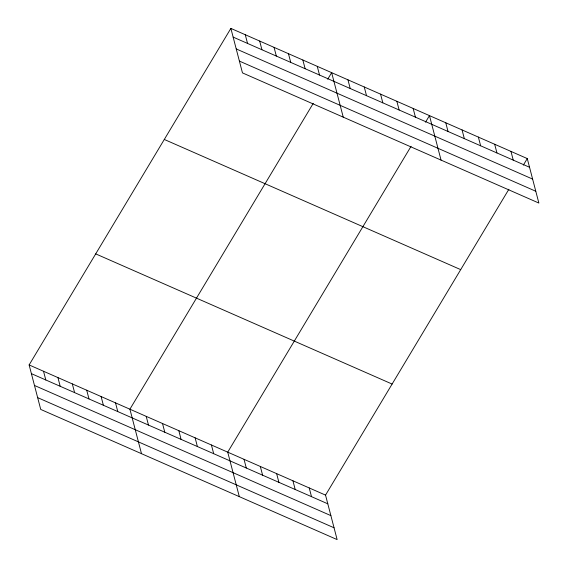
<?xml version="1.0" encoding="UTF-8"?>
<svg xmlns="http://www.w3.org/2000/svg" width="568" height="568" viewBox="0 0 568 568"><rect width="100%" height="100%" fill="white"/><g stroke="black" fill="none" stroke-linecap="round" stroke-linejoin="round"><path stroke-width="0.85" d="M508.878 189.258L325.535 495.111L337.129 539.6L40.726 409.429L29.131 364.94L230.871 28.4L527.274 158.571L538.869 203.06L242.465 72.889L230.871 28.4M313.252 103.348L129.909 409.194L141.503 453.69M327.708 79.236L331.648 72.654L343.242 117.15M411.069 146.303L227.725 452.156L239.313 496.645M425.524 122.191L429.465 115.609L441.052 160.105M523.334 165.146L527.274 158.571M233.143 37.105L529.546 167.276M236.217 48.919L532.621 179.083M239.384 61.081L535.787 191.253M164.301 139.458L460.705 269.63M95.708 253.882L392.112 384.053M29.131 364.94L325.535 495.111M31.403 373.645L327.807 503.816M34.478 385.459L330.881 515.623M37.644 397.621L334.055 527.793M510.973 151.407L513.245 160.119M494.671 144.251L496.943 152.955M478.37 137.087L480.642 145.798M462.068 129.93L464.333 138.642M445.766 122.773L448.031 131.478M413.163 108.453L415.428 117.157M396.862 101.296L399.126 110M380.56 94.132L382.825 102.843M364.251 86.975L366.523 95.68M347.95 79.818L350.222 88.523M317.256 66.335L319.521 75.04M302.858 60.009L305.123 68.721M288.459 53.69L290.731 62.395M274.06 47.364L276.332 56.076M259.668 41.045L261.933 49.75M245.269 34.719L247.534 43.431M309.233 487.947L311.505 496.659M292.932 480.791L295.204 489.495M276.63 473.634L278.902 482.339M260.329 466.47L262.601 475.182M244.027 459.313L246.292 468.018M211.424 444.992L213.689 453.704M195.122 437.836L197.387 446.54M178.821 430.672L181.085 439.383M162.519 423.515L164.784 432.22M146.21 416.358L148.482 425.063M115.517 402.875L117.782 411.58M101.118 396.549L103.383 405.261M86.719 390.23L88.991 398.935M72.321 383.911L74.593 392.616M57.929 377.585L60.194 386.29M43.53 371.266L45.795 379.971"/></g></svg>
